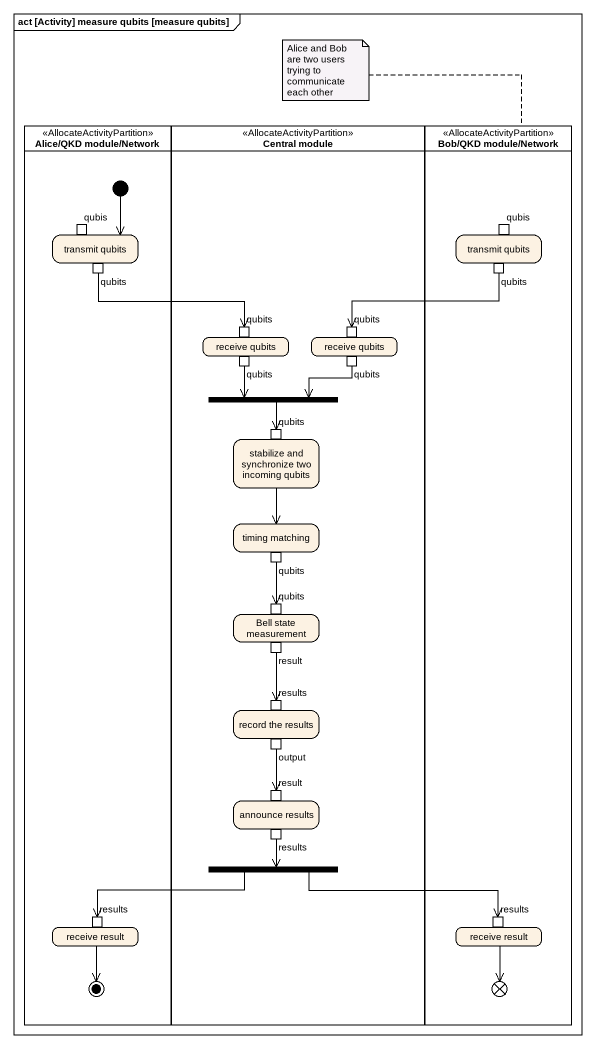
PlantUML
@startuml
mainframe act [Activity] measure qubits [measure qubits]
hide empty description
state "Alice/QKD module/Network" as Alice_QKD_module_Network <<AllocateActivityPartition>> {
  state "transmit qubits" as transmit_qubits {
    state qubis <<inputPin>>
    state qubits <<outputPin>>
  }
  state "receive result" as receive_result {
    state "results" as results_3 <<inputPin>>
  }
  [*] --> transmit_qubits
  receive_result --> [*]
}
state "Central module" as Central_module <<AllocateActivityPartition>> {
  state "receive qubits" as receive_qubits {
    state "qubits" as qubits_3 <<inputPin>>
    state "qubits" as qubits_4 <<outputPin>>
  }
  state "receive qubits" as receive_qubits_2 {
    state "qubits" as qubits_5 <<inputPin>>
    state "qubits" as qubits_6 <<outputPin>>
  }
  state fork1 <<join>>
  state "stabilize and synchronize two incoming qubits" as stabilize_and_synchronize {
    state "qubits" as qubits_7 <<inputPin>>
  }
  state "timing matching" as timing_matching {
    state "qubits" as qubits_8 <<outputPin>>
  }
  state "Bell state measurement" as Bell_state_measurement {
    state "qubits" as qubits_9 <<inputPin>>
    state result <<outputPin>>
  }
  state "record the results" as record_the_results {
    state results <<inputPin>>
    state output <<outputPin>>
  }
  state "announce results" as announce_results {
    state "result" as result_2 <<inputPin>>
    state "results" as results_2 <<outputPin>>
  }
  state fork2 <<fork>>
}
state "Bob/QKD module/Network" as Bob_QKD_module_Network <<AllocateActivityPartition>> {
  state "transmit qubits" as transmit_qubits_2 {
    state "qubis" as qubis_2 <<inputPin>>
    state "qubits" as qubits_2 <<outputPin>>
  }
  state "receive result" as receive_result_2 {
    state "results" as results_4 <<inputPin>>
  }
  state flowfinal1 <<end>>
}
qubits -right-> qubits_3
qubits_2 -left-> qubits_5
qubits_4 --> fork1
qubits_6 -left-> fork1
fork1 --> qubits_7
stabilize_and_synchronize --> timing_matching
qubits_8 --> qubits_9
result --> results
output --> result_2
fork2 -left-> results_3
fork2 -right-> results_4
results_2 --> fork2
receive_result_2 --> flowfinal1
note top of Bob_QKD_module_Network : Alice and Bob are two users trying to communicate each other
@enduml
